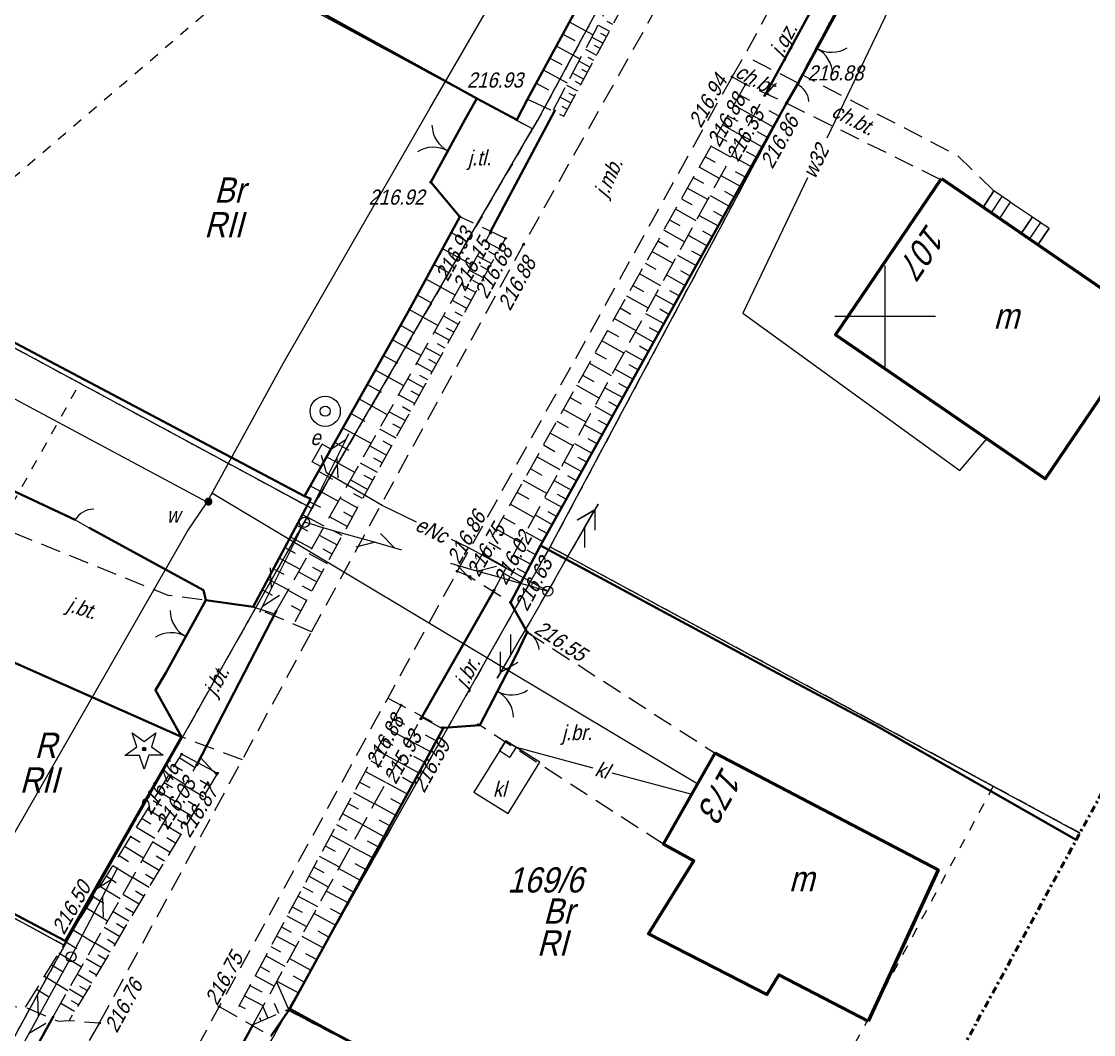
# Model space of a CAD drawing. Extents: x 7449598 to 7450455, y 5563374 to 5564952.
# Drawn here: x 7449707.2 to 7449760.3, y 5563614.4 to 5563664.6 of the extents above; entities that cross this region are included whole.
import ezdxf
from ezdxf.enums import TextEntityAlignment as Align

# ---------------------------------------------------------------- set-up
doc = ezdxf.new("R2010")
doc.units = 0
doc.header["$MEASUREMENT"] = 0
for name, pattern in [('218-500', [1, 0.5, -0.5]), ('420-500', [1.5, 1, -0.5]), ('823-500', [1.75, 1.25, -0.5]), ('DGN Style 4', [0.686427, 0.343214, -0.171607, 0, -0.171607])]:
    doc.linetypes.add(name, pattern=pattern)
for name, color, linetype, lineweight in [('52', 252, 'Continuous', 0), ('EDZPD_219', 7, 'Continuous', 0), ('GULTPR', 36, 'Continuous', 13), ('GUPWZA', 7, 'Continuous', 0), ('SDRPK_420', 7, 'Continuous', 0), ('SDRPK_432', 7, 'Continuous', 0), ('SDRPT_414', 7, 'Continuous', 0), ('SDRPT_450', 7, 'Continuous', 0), ('SZOPO_902', 7, 'Continuous', 0), ('SZOPO_905', 7, 'Continuous', 0), ('UKKPO_582', 7, 'Continuous', 0), ('UWWPO_581', 7, 'Continuous', 0), ('Warstwa 1', 7, 'Continuous', 0), ('Warstwa 24', 7, 'Continuous', 0), ('Warstwa 26', 7, 'Continuous', 0), ('Warstwa 28', 7, 'Continuous', 0), ('Warstwa 29', 7, 'Continuous', 0), ('Warstwa 3', 7, 'Continuous', 0), ('Warstwa 4', 7, 'Continuous', 0), ('Warstwa 60', 7, 'Continuous', 0), ('Warstwa 8', 7, 'Continuous', 0), ('WUKPS_403', 7, 'Continuous', 0), ('WUKPS_820', 7, 'Continuous', 0), ('WUKPS_823', 7, 'Continuous', 0), ('WUKPS_824', 7, 'Continuous', 0)]:
    doc.layers.add(name, color=color, linetype=linetype, lineweight=lineweight)
doc.styles.add('Style-WORKING_1250 I 0.26180', font='WORKING_1250.shx', dxfattribs={"oblique": 14.999978})

# ---------------------------------------------------------------- blocks, each defined once
blk = doc.blocks.new('PT01')
at = {"layer": 'Warstwa 1', "color": 30, "linetype": 'Continuous', "lineweight": 13}
for p, q in [((0.65, 0), (0, 0)), ((0.65, 0), (1.65, 0)), ((1.65, 0), (2.65, 0)), ((2.65, 0), (3.65, 0)), ((3.65, 0), (2.783, -0.5)), ((3.65, 0), (4.65, 0)), ((4.65, 0), (3.784, 0.5)), ((4.65, 0), (5, 0))]:
    blk.add_line(p, q, dxfattribs=at)
blk = doc.blocks.new('PT01_1')
at = {"layer": 'Warstwa 1', "color": 30, "linetype": 'Continuous', "lineweight": 13}
for p, q in [((0.65, 0), (0, 0)), ((0.65, 0), (1.65, 0)), ((1.65, 0), (2.65, 0)), ((2.65, 0), (3.65, 0)), ((3.65, 0), (2.783, -0.5)), ((3.65, 0), (4.65, 0)), ((4.65, 0), (3.784, 0.5)), ((4.65, 0), (5, 0))]:
    blk.add_line(p, q, dxfattribs=at)
blk = doc.blocks.new('SM04')
at = {"layer": 'Warstwa 1', "color": 7, "linetype": 'Continuous', "lineweight": 13}
blk.add_circle((0, 0), 0.25, dxfattribs=at)
blk = doc.blocks.new('US13')
at = {"layer": 'Warstwa 1', "color": 7, "linetype": 'Continuous', "lineweight": 13}
for radius in [0.75, 0.25]:
    blk.add_circle((0, 0), radius, dxfattribs=at)
blk = doc.blocks.new('US17_2')
at = {"layer": 'Warstwa 1', "color": 7, "linetype": 'Continuous', "lineweight": 13}
for p, q in [((-0.5, -0.25), (-0.5, 0.25)), ((-0.5, 0.25), (0.5, 0.25)), ((0.5, -0.25), (0.5, 0.25)), ((-0.5, -0.25), (0.5, -0.25))]:
    blk.add_line(p, q, dxfattribs=at)
blk = doc.blocks.new('PT01_2')
at = {"layer": 'Warstwa 1', "color": 30, "linetype": 'Continuous', "lineweight": 13}
for p, q in [((4.65, 0), (3.784, 0.5)), ((4.65, 0), (5, 0)), ((0.651, 0), (0, 0)), ((0.651, 0), (1.65, 0)), ((1.65, 0), (2.65, 0)), ((2.65, 0), (3.65, 0)), ((3.65, 0), (2.784, -0.5)), ((3.65, 0), (4.65, 0))]:
    blk.add_line(p, q, dxfattribs=at)
blk = doc.blocks.new('PT01_3')
at = {"layer": 'Warstwa 1', "color": 30, "linetype": 'Continuous', "lineweight": 13}
for p, q in [((0.651, 0), (0, 0)), ((4.65, 0), (3.784, 0.5)), ((4.65, 0), (5, 0)), ((0.651, 0), (1.65, 0)), ((1.65, 0), (2.65, 0)), ((2.65, 0), (3.65, 0)), ((3.65, 0), (2.784, -0.5)), ((3.65, 0), (4.65, 0))]:
    blk.add_line(p, q, dxfattribs=at)
blk = doc.blocks.new('PE04')
at = {"layer": 'Warstwa 1', "color": 1, "linetype": 'Continuous', "lineweight": 13}
for p, q in [((0.65, -0.001), (0, 0)), ((0.65, -0.001), (1.65, 0)), ((1.65, 0), (2.65, 0)), ((2.65, 0), (3.65, 0)), ((3.65, 0), (4.65, 0)), ((4.65, 0), (3.784, 0.5)), ((4.65, 0), (3.785, -0.5)), ((4.65, 0), (5, 0))]:
    blk.add_line(p, q, dxfattribs=at)
blk = doc.blocks.new('PE04_1')
at = {"layer": 'Warstwa 1', "color": 1, "linetype": 'Continuous', "lineweight": 13}
for p, q in [((0.65, -0.001), (0, 0)), ((0.65, -0.001), (1.65, 0)), ((1.65, 0), (2.65, 0)), ((2.65, 0), (3.65, 0)), ((3.65, 0), (4.65, 0)), ((4.65, 0), (3.784, 0.5)), ((4.65, 0), (3.785, -0.5)), ((4.65, 0), (5, 0))]:
    blk.add_line(p, q, dxfattribs=at)
blk = doc.blocks.new('PT01_4')
at = {"layer": 'Warstwa 1', "color": 30, "linetype": 'Continuous', "lineweight": 13}
for p, q in [((0.651, 0), (0, 0)), ((1.65, 0), (2.65, 0)), ((2.65, 0), (3.65, 0)), ((3.65, 0), (2.784, -0.5)), ((3.65, 0), (4.65, 0)), ((4.65, 0), (3.784, 0.5)), ((4.65, 0), (5, 0)), ((0.651, 0), (1.65, 0))]:
    blk.add_line(p, q, dxfattribs=at)
blk = doc.blocks.new('PT01_5')
at = {"layer": 'Warstwa 1', "color": 30, "linetype": 'Continuous', "lineweight": 13}
for p, q in [((0.651, 0), (0, 0)), ((1.65, 0), (2.65, 0)), ((2.65, 0), (3.65, 0)), ((3.65, 0), (2.784, -0.5)), ((3.65, 0), (4.65, 0)), ((4.65, 0), (3.784, 0.5)), ((4.65, 0), (5, 0)), ((0.651, 0), (1.65, 0))]:
    blk.add_line(p, q, dxfattribs=at)
blk = doc.blocks.new('905P')
at = {"layer": 'SZOPO_905', "color": 7, "linetype": 'Continuous', "lineweight": 13}
blk.add_arc((1.05, 0), 1.05, 120, 180, dxfattribs=at)
blk = doc.blocks.new('905_1')
at = {"layer": 'SZOPO_905', "color": 7, "linetype": 'Continuous', "lineweight": 13}
for centre, start, end in [((-1.5, 0), 0, 60), ((1.5, 0), 120, 180)]:
    blk.add_arc(centre, 1.5, start, end, dxfattribs=at)
blk = doc.blocks.new('DIG')
at = {"layer": '52', "linetype": 'Continuous', "lineweight": -2}
blk.add_hatch(color=0, dxfattribs=at).paths.add_polyline_path([(-8.96254, -0.01675, 1), (9.03746, -0.01675, 1)])
at = {"layer": '52', "color": 0, "linetype": 'Continuous', "lineweight": -2}
for p, q in [((-58.76254, 80.88325), (0.03746, 38.18325)), ((-36.36254, 11.78325), (-58.76254, 80.88325)), ((0.03746, 38.18325), (58.83746, 80.88325)), ((58.83746, 80.88325), (36.33746, 11.78325)), ((-95.06254, -30.91675), (-36.36254, 11.78325)), ((36.33746, 11.78325), (95.13746, -30.91675)), ((-22.46254, -30.91675), (-95.06254, -30.91675)), ((0.03746, -100.01675), (-22.46254, -30.91675)), ((22.53746, -30.91675), (0.03746, -100.01675)), ((95.13746, -30.91675), (22.53746, -30.91675))]:
    blk.add_line(p, q, dxfattribs=at)
blk.add_circle((0.03746, -0.01675), 9, dxfattribs=at)
blk = doc.blocks.new('KOLO')
blk.add_hatch(color=0).paths.add_polyline_path([(0, -5), (-1.2941, -4.82963), (-2.5, -4.33013), (-3.53553, -3.53553), (-4.33013, -2.5), (-4.82963, -1.2941), (-5, 0), (-4.82963, 1.2941), (-4.33013, 2.5), (-3.53553, 3.53553), (-2.5, 4.33013), (-1.2941, 4.82963), (0, 5), (1.2941, 4.82963), (2.5, 4.33013), (3.53553, 3.53553), (4.33013, 2.5), (4.82963, 1.2941), (5, 0), (4.82963, -1.2941), (4.33013, -2.5), (3.53553, -3.53553), (2.5, -4.33013), (1.2941, -4.82963)], flags=16)
blk = doc.blocks.new('SUPT01_2')
at = {"color": 0, "flags": 128}
for points in [[(0, 0), (-100, 0)], [(-69.82163, -10), (-87.14214, 0)], [(-67.14214, 0), (-49.82163, 10)]]:
    blk.add_lwpolyline(points, dxfattribs=at)
blk = doc.blocks.new('510_29_2')
at = {"layer": 'Warstwa 29', "color": 0, "linetype": 'Continuous', "lineweight": 13}
blk.add_circle((-0.04215, -0.04435), 24.99998, dxfattribs=at)
blk = doc.blocks.new('140_1')
at = {"layer": 'WUKPS_403', "linetype": 'Continuous', "lineweight": 13}
h = blk.add_hatch(color=256, dxfattribs=at)
edge = h.paths.add_edge_path()
edge.add_arc((0, 0), 0.045, 0, 360)
at = {"layer": 'WUKPS_403', "color": 7, "linetype": 'Continuous', "lineweight": 13}
blk.add_circle((0, 0), 0.045, dxfattribs=at)

msp = doc.modelspace()

# ---------------------------------------------------------------- linework, layer by layer
at = {"layer": 'EDZPD_219', "color": 96, "linetype": 'Continuous', "lineweight": 13}
for p, q in [((7449733.38, 5563638.55), (7449759.46, 5563687.49)), ((7449732.9, 5563659.97), (7449745.99, 5563684.19)), ((7449732.51, 5563659.29), (7449700.3, 5563676.691)), ((7449732.9, 5563659.97), (7449732.51, 5563659.29)), ((7449721.56, 5563640.45), (7449732.51, 5563659.29)), ((7449721.56, 5563640.45), (7449689.8, 5563657.609)), ((7449721.56, 5563640.45), (7449709.29, 5563618.78)), ((7449720.38, 5563615.57), (7449733.38, 5563638.55)), ((7449733.38, 5563638.55), (7449759.657, 5563624.356)), ((7449680.94, 5563634.17), (7449709.29, 5563618.78)), ((7449697.23, 5563596.8), (7449709.29, 5563618.78)), ((7449714.18, 5563604.46), (7449720.38, 5563615.57)), ((7449747.237, 5563601.587), (7449720.38, 5563615.57))]:
    msp.add_line(p, q, dxfattribs=at)
at = {"layer": 'SDRPK_420', "color": 7, "linetype": '420-500', "lineweight": 13}
for p, q in [((7449745.68, 5563661.56), (7449743.02, 5563662.92)), ((7449721.54, 5563634.34), (7449718.65, 5563635.57)), ((7449732.24, 5563634.32), (7449741.56, 5563628.32)), ((7449739, 5563623.8), (7449729.77, 5563629.77)), ((7449718.11, 5563627.99), (7449715.09, 5563629.12)), ((7449716.96, 5563615.74), (7449719.52, 5563614.28))]:
    msp.add_line(p, q, dxfattribs=at)
at = {"layer": 'SDRPK_420', "color": 7, "linetype": '420-500', "lineweight": 13, "flags": 128}
for points in [[(7449721.54, 5563634.34), (7449732.06, 5563653.55), (7449741.71, 5563670.72), (7449743.64, 5563674.69), (7449745.92, 5563678.59), (7449752.99, 5563691.63)], [(7449742.4, 5563661.87), (7449743.02, 5563662.92), (7449744.82, 5563666.24), (7449757.1, 5563689.02)], [(7449742.4, 5563661.87), (7449728.77, 5563637.34), (7449725.32, 5563631.05), (7449716.96, 5563615.74), (7449713.31, 5563609.01), (7449708.77, 5563600.82), (7449705.31, 5563594.52), (7449693.56, 5563572.89), (7449692, 5563570.03), (7449685.93, 5563558.94)], [(7449742.4, 5563661.87), (7449743.07, 5563661.51), (7449745.1, 5563660.57)], [(7449755.393, 5563656.21), (7449753.59, 5563657.962), (7449745.878, 5563661.964)], [(7449745.097, 5563660.571), (7449752.759, 5563656.773)], [(7449694.23, 5563644.36), (7449709.23, 5563638.25), (7449714.42, 5563636.16), (7449716.29, 5563635.91)], [(7449728.77, 5563637.34), (7449729.39, 5563637.08), (7449731.41, 5563635.8)], [(7449711.02, 5563614.93), (7449718.11, 5563627.99), (7449721.54, 5563634.34)], [(7449725.32, 5563631.05), (7449725.98, 5563630.7), (7449728.08, 5563629.58)], [(7449704.43, 5563615.86), (7449707.35, 5563615.71), (7449708.97, 5563615.02), (7449709.52, 5563615.06), (7449711.02, 5563614.93)], [(7449711.02, 5563614.93), (7449706.22, 5563606.71), (7449691.16, 5563578.85)]]:
    msp.add_lwpolyline(points, dxfattribs=at)
at = {"layer": 'SDRPT_414', "color": 7, "linetype": 'Continuous', "lineweight": 40}
for p, q in [((7449744.02, 5563660.94), (7449746.72, 5563665.9)), ((7449730.39, 5563654.13), (7449733.62, 5563660.23)), ((7449730.6, 5563636.41), (7449726.97, 5563630.02)), ((7449715.85, 5563627.74), (7449719.81, 5563635.4)), ((7449704.65, 5563607.89), (7449708.74, 5563615.27)), ((7449714.88, 5563608), (7449718.64, 5563614.85))]:
    msp.add_line(p, q, dxfattribs=at)
at = {"layer": 'SDRPT_450', "color": 7, "linetype": 'Continuous', "lineweight": 13}
msp.add_line((7449715.1, 5563628.27), (7449716.87, 5563627.32), dxfattribs=at)
at = {"layer": 'SZOPO_902', "color": 7, "linetype": 'Continuous', "lineweight": 40}
for p, q in [((7449747.55, 5563664.99), (7449745.68, 5563661.56)), ((7449729.14, 5563659.74), (7449727.46, 5563656.65)), ((7449728.9, 5563654.93), (7449726.35, 5563650.25)), ((7449714.31, 5563632.31), (7449716.29, 5563635.91)), ((7449732.24, 5563634.32), (7449731.63, 5563633.05)), ((7449731.63, 5563633.05), (7449729.89, 5563629.7)), ((7449709.34, 5563619.02), (7449715.09, 5563629.12)), ((7449719.52, 5563614.28), (7449720.46, 5563615.64))]:
    msp.add_line(p, q, dxfattribs=at)
at = {"layer": 'SZOPO_902', "color": 7, "linetype": 'Continuous', "lineweight": 40, "flags": 128}
for points in [[(7449731.72, 5563659.74), (7449732.26, 5563660.76), (7449738.66, 5563672.56), (7449730.43, 5563676.69)], [(7449745.68, 5563661.56), (7449745.1, 5563660.57), (7449732.9, 5563638.62)], [(7449731.72, 5563659.74), (7449729.74, 5563660.79), (7449729.14, 5563659.74)], [(7449727.46, 5563656.65), (7449728.9, 5563654.93)], [(7449732.9, 5563638.62), (7449731.41, 5563635.8), (7449732.24, 5563634.32)], [(7449709.29, 5563619.02), (7449677.743, 5563635.7)], [(7449729.89, 5563629.7), (7449728.08, 5563629.58), (7449720.46, 5563615.64)], [(7449749.5, 5563629.7), (7449759.469, 5563624.01)], [(7449709.34, 5563619.02), (7449709.29, 5563619.02)], [(7449722.54, 5563614.51), (7449738.568, 5563606.018), (7449747.198, 5563601.516)]]:
    msp.add_lwpolyline(points, dxfattribs=at)
at = {"layer": 'UKKPO_582', "color": 36, "linetype": 'Continuous', "lineweight": 13, "flags": 128}
for points in [[(7449729.59, 5563626.388), (7449731.289, 5563625.331), (7449732.874, 5563627.878), (7449731.176, 5563628.935)], [(7449731.368, 5563628.109), (7449730.859, 5563628.426), (7449731.176, 5563628.935), (7449731.685, 5563628.618)]]:
    msp.add_lwpolyline(points, close=True, dxfattribs=at)
for points in [[(7449731.685, 5563628.618), (7449735.503, 5563627.596)], [(7449736.443, 5563627.344), (7449740.406, 5563626.283)]]:
    msp.add_lwpolyline(points, dxfattribs=at)
at = {"layer": 'UWWPO_581', "color": 5, "linetype": 'Continuous', "lineweight": 13, "flags": 128}
for points in [[(7449778.476, 5563722.329), (7449760.178, 5563688.574), (7449757.677, 5563681.135), (7449751.206, 5563667.384), (7449747.099, 5563658.833)], [(7449720.149, 5563647.684), (7449727.402, 5563660.305), (7449730.65, 5563665.914), (7449737.057, 5563676.952), (7449727.071, 5563682.32)], [(7449746.153, 5563656.863), (7449742.931, 5563650.151), (7449753.699, 5563642.343), (7449755.035, 5563643.91)], [(7449698.044, 5563607.802), (7449702.081, 5563615.537), (7449705.915, 5563622.82), (7449715.39, 5563639.332), (7449716.371, 5563640.762), (7449697.367, 5563650.946)], [(7449716.371, 5563640.762), (7449720.149, 5563647.684)], [(7449716.621, 5563641.221), (7449737.338, 5563628.807), (7449740.698, 5563626.798)]]:
    msp.add_lwpolyline(points, dxfattribs=at)
at = {"layer": 'Warstwa 1', "color": 7, "linetype": 'Continuous', "lineweight": 13}
for p, q in [((7449745.61, 5563661.51), (7449745.05, 5563660.48)), ((7449709.82, 5563639.9), (7449710.51, 5563639.5)), ((7449721.19, 5563639.77), (7449721.16, 5563639.71)), ((7449733.26, 5563636.36), (7449733.37, 5563636.55)), ((7449733.26, 5563636.36), (7449733.19, 5563636.24)), ((7449714.31, 5563632.31), (7449716.29, 5563635.91))]:
    msp.add_line(p, q, dxfattribs=at)
at = {"layer": 'Warstwa 1', "color": 7, "linetype": 'Continuous', "lineweight": 40}
for p, q in [((7449709.82, 5563639.9), (7449695.36, 5563646.66)), ((7449715.09, 5563629.12), (7449706.26, 5563633.04)), ((7449720.46, 5563615.64), (7449722.54, 5563614.51))]:
    msp.add_line(p, q, dxfattribs=at)
at = {"layer": 'Warstwa 1', "color": 7, "linetype": 'Continuous', "lineweight": 40, "flags": 128}
for points in [[(7449729.74, 5563660.79), (7449708.33, 5563672.66), (7449700.413, 5563676.896)], [(7449726.35, 5563650.25), (7449721.19, 5563641.06), (7449702.38, 5563651.02), (7449702.32, 5563650.82), (7449697.91, 5563652.27)], [(7449721.19, 5563641.06), (7449721.5, 5563640.94), (7449718.65, 5563635.57), (7449716.29, 5563635.91), (7449716.18, 5563636.41), (7449710.51, 5563639.5)], [(7449749.5, 5563629.7), (7449744.41, 5563632.42), (7449732.9, 5563638.62)], [(7449714.31, 5563632.31), (7449713.8, 5563631.45), (7449715.09, 5563629.12)]]:
    msp.add_lwpolyline(points, dxfattribs=at)
at = {"layer": 'Warstwa 1', "color": 1, "linetype": 'Continuous', "lineweight": 13, "flags": 128}
for points in [[(7449726.753, 5563639.77), (7449725.04, 5563640.61), (7449722.28, 5563642.22), (7449722.04, 5563643.09)], [(7449733.26, 5563636.36), (7449729.34, 5563638.5), (7449728.487, 5563638.919)]]:
    msp.add_lwpolyline(points, dxfattribs=at)
at = {"layer": 'Warstwa 29', "color": 96, "linetype": '218-500', "lineweight": 13}
for p, q in [((7449753.3, 5563675.93), (7449733.38, 5563638.55)), ((7449733.38, 5563638.55), (7449753.3, 5563675.93)), ((7449732.9, 5563659.97), (7449739.59, 5563672.34)), ((7449739.59, 5563672.34), (7449732.9, 5563659.97)), ((7449718.47, 5563666.88), (7449700.72, 5563651.71)), ((7449732.51, 5563659.29), (7449718.47, 5563666.88)), ((7449718.47, 5563666.88), (7449732.51, 5563659.29)), ((7449732.51, 5563659.29), (7449732.9, 5563659.97)), ((7449732.9, 5563659.97), (7449732.51, 5563659.29)), ((7449724.66, 5563645.78), (7449732.51, 5563659.29)), ((7449732.51, 5563659.29), (7449724.66, 5563645.78)), ((7449710.05, 5563646.67), (7449700.72, 5563651.71)), ((7449700.72, 5563651.71), (7449710.05, 5563646.67)), ((7449697.91, 5563624.96), (7449710.05, 5563646.67)), ((7449721.56, 5563640.45), (7449710.05, 5563646.67)), ((7449710.05, 5563646.67), (7449721.56, 5563640.45)), ((7449721.56, 5563640.45), (7449724.66, 5563645.78)), ((7449724.66, 5563645.78), (7449721.56, 5563640.45)), ((7449709.29, 5563618.78), (7449721.56, 5563640.45)), ((7449721.56, 5563640.45), (7449709.29, 5563618.78)), ((7449733.38, 5563638.55), (7449720.38, 5563615.57)), ((7449720.38, 5563615.57), (7449733.38, 5563638.55)), ((7449733.38, 5563638.55), (7449755.36, 5563626.68)), ((7449755.36, 5563626.68), (7449733.38, 5563638.55)), ((7449755.36, 5563626.68), (7449743.04, 5563603.77)), ((7449755.36, 5563626.68), (7449759.658, 5563624.357)), ((7449759.658, 5563624.357), (7449755.36, 5563626.68)), ((7449709.29, 5563618.78), (7449697.909, 5563624.958)), ((7449697.909, 5563624.958), (7449709.29, 5563618.78)), ((7449697.23, 5563596.8), (7449709.29, 5563618.78)), ((7449709.29, 5563618.78), (7449697.23, 5563596.8)), ((7449720.38, 5563615.57), (7449715.48, 5563606.79)), ((7449715.48, 5563606.79), (7449720.38, 5563615.57)), ((7449720.38, 5563615.57), (7449743.04, 5563603.77)), ((7449743.04, 5563603.77), (7449720.38, 5563615.57))]:
    msp.add_line(p, q, dxfattribs=at)
at = {"layer": 'Warstwa 3', "color": 7, "linetype": 'Continuous', "lineweight": 53, "flags": 128}
for points in [[(7449752.8, 5563656.83), (7449763.2, 5563649.69), (7449757.93, 5563641.92), (7449747.53, 5563649.07)], [(7449749.16, 5563615.02), (7449744.73, 5563617.32), (7449744.13, 5563616.34), (7449738.26, 5563619.35), (7449740.51, 5563622.97), (7449739, 5563623.8), (7449741.56, 5563628.32), (7449752.63, 5563622.53)]]:
    msp.add_lwpolyline(points, close=True, dxfattribs=at)
at = {"layer": 'Warstwa 60', "color": 7, "linetype": 'Continuous', "lineweight": 0, "ltscale": 0.1}
for p, q in [((7449754.836, 5563655.38), (7449755.393, 5563656.21)), ((7449755.251, 5563655.101), (7449755.808, 5563655.932)), ((7449755.666, 5563654.823), (7449756.223, 5563655.653)), ((7449756.746, 5563654.098), (7449757.303, 5563654.929)), ((7449757.161, 5563653.82), (7449757.718, 5563654.651)), ((7449757.576, 5563653.541), (7449758.134, 5563654.372))]:
    msp.add_line(p, q, dxfattribs=at)
at = {"layer": 'Warstwa 60', "color": 7, "linetype": 'Continuous', "lineweight": 13}
for p, q in [((7449750, 5563647.5), (7449750, 5563652.5)), ((7449747.5, 5563650), (7449752.5, 5563650))]:
    msp.add_line(p, q, dxfattribs=at)
at = {"layer": 'Warstwa 60', "color": 7, "linetype": 'Continuous', "lineweight": 0, "ltscale": 0.1, "flags": 128}
for points in [[(7449755.666, 5563654.823), (7449756.223, 5563655.653), (7449755.393, 5563656.21), (7449754.836, 5563655.38)], [(7449756.746, 5563654.098), (7449755.666, 5563654.823), (7449756.223, 5563655.653), (7449757.303, 5563654.929)], [(7449756.746, 5563654.098), (7449757.303, 5563654.929), (7449758.134, 5563654.372), (7449757.576, 5563653.541)]]:
    msp.add_lwpolyline(points, close=True, dxfattribs=at)
at = {"layer": 'Warstwa 8', "color": 7, "linetype": 'DGN Style 4', "lineweight": 53, "flags": 128}
msp.add_lwpolyline([(7450242.249, 5564757.195), (7450281.761, 5564736.224), (7450381.947, 5564923.763), (7450454.953, 5564884.917), (7450405.405, 5564791.854), (7450392.833, 5564798.548), (7450342.944, 5564703.75), (7450227.046, 5564484.373), (7450154.831, 5564348.788), (7449690.291, 5563497.193), (7449618.905, 5563522.751), (7449629.01, 5563547.14), (7449943.259, 5564118.2), (7449916.282, 5564132.943), (7449953.147, 5564197.693), (7449979.298, 5564183.674), (7450084.831, 5564375.475), (7450052.492, 5564392.854)], close=True, dxfattribs=at)
at = {"layer": 'WUKPS_820', "color": 7, "linetype": 'Continuous', "lineweight": 13}
for p, q in [((7449735.501, 5563663.951), (7449734.334, 5563664.583)), ((7449735.757, 5563664.436), (7449736.319, 5563664.134)), ((7449736.496, 5563664.463), (7449736.214, 5563664.615)), ((7449734.012, 5563663.99), (7449734.599, 5563663.672)), ((7449735.443, 5563663.841), (7449736.002, 5563663.542)), ((7449736.178, 5563663.871), (7449735.898, 5563664.021)), ((7449734.87, 5563662.757), (7449733.69, 5563663.397)), ((7449735.129, 5563663.247), (7449735.684, 5563662.949)), ((7449735.86, 5563663.278), (7449735.582, 5563663.428)), ((7449733.368, 5563662.804), (7449733.962, 5563662.482)), ((7449734.815, 5563662.652), (7449735.366, 5563662.356)), ((7449735.543, 5563662.686), (7449735.266, 5563662.834)), ((7449734.239, 5563661.563), (7449733.047, 5563662.21)), ((7449734.5, 5563662.057), (7449735.048, 5563661.764)), ((7449735.225, 5563662.093), (7449734.95, 5563662.24)), ((7449732.689, 5563661.551), (7449733.289, 5563661.226)), ((7449734.907, 5563661.5), (7449734.634, 5563661.647)), ((7449734.186, 5563661.463), (7449734.731, 5563661.171)), ((7449734.59, 5563660.908), (7449734.318, 5563661.053)), ((7449742.777, 5563660.987), (7449743.263, 5563660.716)), ((7449733.872, 5563660.868), (7449734.413, 5563660.578)), ((7449743.461, 5563659.918), (7449742.485, 5563660.465)), ((7449734.237, 5563660.249), (7449733.967, 5563660.394)), ((7449742.192, 5563659.942), (7449742.683, 5563659.668)), ((7449743.469, 5563659.933), (7449744.444, 5563659.391)), ((7449744.736, 5563659.915), (7449744.246, 5563660.187)), ((7449742.922, 5563658.933), (7449741.936, 5563659.485)), ((7449741.643, 5563658.962), (7449742.139, 5563658.685)), ((7449742.929, 5563658.946), (7449743.898, 5563658.408)), ((7449744.153, 5563658.866), (7449743.667, 5563659.137)), ((7449742.347, 5563657.882), (7449741.351, 5563658.44)), ((7449741.058, 5563657.917), (7449741.559, 5563657.637)), ((7449742.389, 5563657.96), (7449743.352, 5563657.425)), ((7449743.607, 5563657.884), (7449743.124, 5563658.152)), ((7449741.772, 5563656.831), (7449740.766, 5563657.395)), ((7449740.473, 5563656.872), (7449740.979, 5563656.589)), ((7449741.85, 5563656.973), (7449742.806, 5563656.442)), ((7449743.061, 5563656.901), (7449742.581, 5563657.167)), ((7449741.197, 5563655.78), (7449740.18, 5563656.35)), ((7449742.514, 5563655.918), (7449742.038, 5563656.183)), ((7449739.888, 5563655.827), (7449740.399, 5563655.541)), ((7449741.31, 5563655.987), (7449742.259, 5563655.459)), ((7449740.622, 5563654.73), (7449739.595, 5563655.305)), ((7449741.968, 5563654.935), (7449741.495, 5563655.198)), ((7449739.303, 5563654.782), (7449739.818, 5563654.493)), ((7449740.77, 5563655.001), (7449741.713, 5563654.476)), ((7449728.464, 5563654.145), (7449729.209, 5563653.73)), ((7449740.047, 5563653.679), (7449739.01, 5563654.259)), ((7449741.422, 5563653.952), (7449740.952, 5563654.213)), ((7449730.179, 5563653.716), (7449730.872, 5563653.336)), ((7449738.717, 5563653.737), (7449739.238, 5563653.445)), ((7449740.23, 5563654.014), (7449741.167, 5563653.494)), ((7449729.512, 5563652.534), (7449728.027, 5563653.36)), ((7449729.774, 5563653), (7449730.477, 5563652.615)), ((7449730.692, 5563653.008), (7449730.344, 5563653.199)), ((7449739.472, 5563652.628), (7449738.425, 5563653.214)), ((7449739.691, 5563653.028), (7449740.621, 5563652.511)), ((7449740.876, 5563652.969), (7449740.409, 5563653.229)), ((7449727.591, 5563652.575), (7449728.33, 5563652.164)), ((7449730.297, 5563652.287), (7449729.943, 5563652.481)), ((7449738.095, 5563652.626), (7449738.622, 5563652.331)), ((7449729.369, 5563652.284), (7449730.081, 5563651.893)), ((7449738.861, 5563651.511), (7449737.803, 5563652.104)), ((7449739.151, 5563652.041), (7449740.074, 5563651.528)), ((7449740.329, 5563651.987), (7449739.866, 5563652.244)), ((7449728.664, 5563651.036), (7449727.191, 5563651.855)), ((7449728.964, 5563651.568), (7449729.685, 5563651.172)), ((7449729.901, 5563651.566), (7449729.543, 5563651.762)), ((7449737.474, 5563651.516), (7449738.006, 5563651.218)), ((7449726.754, 5563651.07), (7449727.488, 5563650.662)), ((7449729.47, 5563650.779), (7449729.106, 5563650.979)), ((7449738.25, 5563650.394), (7449737.181, 5563650.993)), ((7449738.612, 5563651.054), (7449739.528, 5563650.545)), ((7449739.783, 5563651.004), (7449739.323, 5563651.259)), ((7449727.815, 5563649.538), (7449726.354, 5563650.35)), ((7449728.522, 5563650.787), (7449729.254, 5563650.386)), ((7449736.852, 5563650.405), (7449737.389, 5563650.104)), ((7449739.273, 5563650.086), (7449738.816, 5563650.34)), ((7449728.08, 5563650.007), (7449728.822, 5563649.599)), ((7449729.038, 5563649.992), (7449728.669, 5563650.195)), ((7449737.64, 5563649.278), (7449736.559, 5563649.883)), ((7449738.108, 5563650.134), (7449739.018, 5563649.628)), ((7449725.918, 5563649.565), (7449726.645, 5563649.161)), ((7449728.606, 5563649.206), (7449728.233, 5563649.411)), ((7449736.23, 5563649.295), (7449736.773, 5563648.991)), ((7449738.763, 5563649.169), (7449738.31, 5563649.421)), ((7449726.967, 5563648.04), (7449725.518, 5563648.846)), ((7449727.638, 5563649.226), (7449728.391, 5563648.813)), ((7449737.029, 5563648.161), (7449735.937, 5563648.772)), ((7449737.604, 5563649.213), (7449738.508, 5563648.71)), ((7449727.196, 5563648.445), (7449727.959, 5563648.026)), ((7449728.175, 5563648.419), (7449727.796, 5563648.627)), ((7449737.101, 5563648.292), (7449737.999, 5563647.793)), ((7449738.253, 5563648.252), (7449737.803, 5563648.502)), ((7449725.081, 5563648.06), (7449725.803, 5563647.659)), ((7449726.754, 5563647.664), (7449727.527, 5563647.239)), ((7449727.743, 5563647.633), (7449727.359, 5563647.843)), ((7449736.418, 5563647.045), (7449735.316, 5563647.662)), ((7449735.608, 5563648.185), (7449736.157, 5563647.877)), ((7449726.119, 5563646.542), (7449724.681, 5563647.341)), ((7449736.597, 5563647.371), (7449737.489, 5563646.876)), ((7449737.744, 5563647.334), (7449737.296, 5563647.583)), ((7449724.281, 5563646.621), (7449724.997, 5563646.223)), ((7449726.312, 5563646.883), (7449727.096, 5563646.453)), ((7449727.312, 5563646.846), (7449726.922, 5563647.06)), ((7449734.986, 5563647.074), (7449735.541, 5563646.764)), ((7449737.234, 5563646.417), (7449736.789, 5563646.664)), ((7449725.87, 5563646.102), (7449726.664, 5563645.666)), ((7449726.88, 5563646.059), (7449726.485, 5563646.276)), ((7449735.808, 5563645.928), (7449734.694, 5563646.552)), ((7449736.093, 5563646.451), (7449736.979, 5563645.959)), ((7449725.307, 5563645.109), (7449723.881, 5563645.901)), ((7449734.365, 5563645.964), (7449734.924, 5563645.65)), ((7449736.724, 5563645.5), (7449736.283, 5563645.745)), ((7449723.481, 5563645.182), (7449724.191, 5563644.787)), ((7449725.391, 5563645.256), (7449726.197, 5563644.814)), ((7449726.449, 5563645.273), (7449726.049, 5563645.492)), ((7449735.161, 5563644.745), (7449734.035, 5563645.376)), ((7449735.59, 5563645.53), (7449736.469, 5563645.041)), ((7449725.981, 5563644.421), (7449725.575, 5563644.643)), ((7449733.706, 5563644.788), (7449734.272, 5563644.471)), ((7449735.086, 5563644.609), (7449735.959, 5563644.124)), ((7449736.214, 5563644.583), (7449735.776, 5563644.826)), ((7449724.496, 5563643.676), (7449723.081, 5563644.462)), ((7449724.912, 5563644.41), (7449725.729, 5563643.962)), ((7449734.514, 5563643.563), (7449733.377, 5563644.2)), ((7449722.681, 5563643.742), (7449723.386, 5563643.351)), ((7449724.433, 5563643.564), (7449725.262, 5563643.11)), ((7449725.513, 5563643.568), (7449725.102, 5563643.794)), ((7449733.048, 5563643.612), (7449733.619, 5563643.292)), ((7449734.583, 5563643.688), (7449735.449, 5563643.207)), ((7449735.704, 5563643.665), (7449735.269, 5563643.907)), ((7449723.685, 5563642.242), (7449722.281, 5563643.023)), ((7449725.046, 5563642.716), (7449724.629, 5563642.945)), ((7449733.868, 5563642.381), (7449732.719, 5563643.024)), ((7449735.194, 5563642.748), (7449734.763, 5563642.988)), ((7449723.954, 5563642.718), (7449724.794, 5563642.257)), ((7449732.389, 5563642.436), (7449732.967, 5563642.113)), ((7449734.079, 5563642.767), (7449734.939, 5563642.289)), ((7449721.881, 5563642.303), (7449722.58, 5563641.914)), ((7449723.475, 5563641.872), (7449724.327, 5563641.405)), ((7449724.578, 5563641.864), (7449724.156, 5563642.096)), ((7449733.221, 5563641.198), (7449732.06, 5563641.848)), ((7449733.576, 5563641.846), (7449734.43, 5563641.372)), ((7449734.684, 5563641.831), (7449734.256, 5563642.069)), ((7449722.874, 5563640.809), (7449721.481, 5563641.583)), ((7449721.431, 5563640.809), (7449721.979, 5563640.518)), ((7449722.959, 5563640.961), (7449723.823, 5563640.487)), ((7449724.075, 5563640.946), (7449723.646, 5563641.182)), ((7449731.731, 5563641.261), (7449732.314, 5563640.934)), ((7449733.108, 5563640.991), (7449733.956, 5563640.52)), ((7449734.175, 5563640.913), (7449733.749, 5563641.15)), ((7449723.571, 5563640.029), (7449723.136, 5563640.267)), ((7449732.575, 5563640.016), (7449731.402, 5563640.673)), ((7449733.701, 5563640.062), (7449733.279, 5563640.296)), ((7449722.174, 5563639.575), (7449721.083, 5563640.154)), ((7449722.444, 5563640.05), (7449723.32, 5563639.57)), ((7449731.036, 5563640.019), (7449731.626, 5563639.689)), ((7449732.641, 5563640.136), (7449733.483, 5563639.668)), ((7449720.805, 5563639.63), (7449721.343, 5563639.344)), ((7449723.068, 5563639.111), (7449722.627, 5563639.353)), ((7449731.892, 5563638.768), (7449730.707, 5563639.432)), ((7449732.173, 5563639.281), (7449733.009, 5563638.817)), ((7449733.228, 5563639.21), (7449732.808, 5563639.443)), ((7449721.553, 5563638.478), (7449720.492, 5563639.041)), ((7449721.928, 5563639.139), (7449722.816, 5563638.652)), ((7449730.341, 5563638.778), (7449730.937, 5563638.445)), ((7449720.214, 5563638.517), (7449720.737, 5563638.239)), ((7449721.412, 5563638.228), (7449722.312, 5563637.734)), ((7449722.564, 5563638.193), (7449722.117, 5563638.439)), ((7449731.21, 5563637.52), (7449730.012, 5563638.19)), ((7449731.555, 5563638.156), (7449732.415, 5563637.702)), ((7449732.657, 5563638.161), (7449732.231, 5563638.386)), ((7449720.968, 5563637.445), (7449719.936, 5563637.993)), ((7449719.658, 5563637.469), (7449720.167, 5563637.199)), ((7449720.896, 5563637.317), (7449721.809, 5563636.817)), ((7449722.061, 5563637.275), (7449721.607, 5563637.524)), ((7449731.057, 5563637.245), (7449731.93, 5563636.784)), ((7449732.172, 5563637.243), (7449731.739, 5563637.472)), ((7449720.383, 5563636.413), (7449719.38, 5563636.945)), ((7449721.557, 5563636.358), (7449721.098, 5563636.61)), ((7449719.102, 5563636.421), (7449719.596, 5563636.159)), ((7449720.38, 5563636.407), (7449721.305, 5563635.899)), ((7449721.018, 5563635.374), (7449720.551, 5563635.63)), ((7449726.946, 5563630.132), (7449728.014, 5563629.545)), ((7449725.625, 5563630.042), (7449726.148, 5563629.759)), ((7449726.384, 5563628.953), (7449725.341, 5563629.515)), ((7449727.721, 5563628.922), (7449727.2, 5563629.207)), ((7449725.057, 5563628.988), (7449725.576, 5563628.708)), ((7449726.391, 5563628.966), (7449727.433, 5563628.396)), ((7449715.766, 5563627.595), (7449714.982, 5563628.079)), ((7449725.808, 5563627.904), (7449724.773, 5563628.462)), ((7449727.146, 5563627.87), (7449726.624, 5563628.155)), ((7449714.746, 5563627.696), (7449715.145, 5563627.45)), ((7449724.489, 5563627.935), (7449725.005, 5563627.657)), ((7449725.814, 5563627.915), (7449726.858, 5563627.344)), ((7449715.283, 5563626.748), (7449714.471, 5563627.25)), ((7449716.485, 5563626.678), (7449716.023, 5563626.955)), ((7449725.232, 5563626.855), (7449724.205, 5563627.408)), ((7449726.57, 5563626.818), (7449726.048, 5563627.104)), ((7449714.801, 5563625.902), (7449713.959, 5563626.421)), ((7449714.235, 5563626.867), (7449714.648, 5563626.612)), ((7449715.264, 5563626.712), (7449716.177, 5563626.165)), ((7449723.921, 5563626.881), (7449724.433, 5563626.606)), ((7449725.237, 5563626.864), (7449726.283, 5563626.292)), ((7449713.684, 5563625.975), (7449714.112, 5563625.71)), ((7449715.869, 5563625.651), (7449715.418, 5563625.922)), ((7449724.656, 5563625.806), (7449723.637, 5563626.355)), ((7449725.995, 5563625.766), (7449725.472, 5563626.052)), ((7449714.281, 5563624.99), (7449713.408, 5563625.528)), ((7449714.708, 5563625.737), (7449715.6, 5563625.202)), ((7449723.353, 5563625.828), (7449723.861, 5563625.555)), ((7449724.66, 5563625.813), (7449725.708, 5563625.24)), ((7449713.133, 5563625.082), (7449713.577, 5563624.808)), ((7449714.189, 5563624.826), (7449715.061, 5563624.303)), ((7449715.331, 5563624.752), (7449714.889, 5563625.017)), ((7449724.08, 5563624.757), (7449723.07, 5563625.301)), ((7449725.42, 5563624.714), (7449724.896, 5563625.001)), ((7449713.762, 5563624.078), (7449712.858, 5563624.636)), ((7449722.786, 5563624.775), (7449723.289, 5563624.503)), ((7449724.083, 5563624.762), (7449725.133, 5563624.188)), ((7449712.582, 5563624.19), (7449713.042, 5563623.906)), ((7449713.669, 5563623.916), (7449714.523, 5563623.405)), ((7449714.792, 5563623.854), (7449714.36, 5563624.113)), ((7449723.504, 5563623.708), (7449722.502, 5563624.248)), ((7449724.845, 5563623.662), (7449724.32, 5563623.949)), ((7449711.992, 5563623.233), (7449712.469, 5563622.939)), ((7449713.205, 5563623.101), (7449712.268, 5563623.68)), ((7449714.253, 5563622.955), (7449713.832, 5563623.208)), ((7449722.218, 5563623.721), (7449722.717, 5563623.452)), ((7449723.506, 5563623.711), (7449724.558, 5563623.136)), ((7449712.648, 5563622.124), (7449711.677, 5563622.723)), ((7449713.15, 5563623.006), (7449713.984, 5563622.506)), ((7449721.65, 5563622.668), (7449722.145, 5563622.401)), ((7449722.928, 5563622.659), (7449721.934, 5563623.195)), ((7449724.234, 5563622.544), (7449723.708, 5563622.832)), ((7449711.363, 5563622.213), (7449711.857, 5563621.908)), ((7449712.668, 5563622.16), (7449713.484, 5563621.671)), ((7449713.715, 5563622.057), (7449713.303, 5563622.303)), ((7449722.388, 5563621.675), (7449721.401, 5563622.207)), ((7449722.892, 5563622.594), (7449723.947, 5563622.018)), ((7449712.054, 5563621.082), (7449711.048, 5563621.703)), ((7449721.117, 5563621.68), (7449721.609, 5563621.415)), ((7449723.623, 5563621.426), (7449723.095, 5563621.715)), ((7449710.733, 5563621.193), (7449711.245, 5563620.877)), ((7449712.187, 5563621.315), (7449712.983, 5563620.837)), ((7449713.214, 5563621.222), (7449712.812, 5563621.463)), ((7449721.848, 5563620.692), (7449720.869, 5563621.219)), ((7449722.279, 5563621.478), (7449723.336, 5563620.9)), ((7449711.423, 5563619.975), (7449710.379, 5563620.619)), ((7449712.714, 5563620.388), (7449712.32, 5563620.624)), ((7449720.585, 5563620.693), (7449721.073, 5563620.43)), ((7449723.012, 5563620.309), (7449722.483, 5563620.597)), ((7449711.705, 5563620.469), (7449712.483, 5563620.003)), ((7449721.308, 5563619.708), (7449720.337, 5563620.232)), ((7449721.666, 5563620.361), (7449722.724, 5563619.783)), ((7449710.792, 5563618.868), (7449709.71, 5563619.535)), ((7449711.26, 5563619.689), (7449712.021, 5563619.232)), ((7449712.252, 5563619.617), (7449711.867, 5563619.848)), ((7449720.053, 5563619.705), (7449720.536, 5563619.444)), ((7449722.401, 5563619.191), (7449721.871, 5563619.48)), ((7449709.356, 5563618.962), (7449709.907, 5563618.622)), ((7449711.79, 5563618.847), (7449711.414, 5563619.073)), ((7449720.768, 5563618.725), (7449719.804, 5563619.244)), ((7449721.053, 5563619.244), (7449722.113, 5563618.665)), ((7449710.815, 5563618.908), (7449711.56, 5563618.462)), ((7449719.52, 5563618.718), (7449720, 5563618.459)), ((7449710.123, 5563617.696), (7449709.002, 5563618.388)), ((7449710.37, 5563618.128), (7449711.098, 5563617.692)), ((7449711.329, 5563618.077), (7449710.961, 5563618.297)), ((7449720.229, 5563617.741), (7449719.272, 5563618.257)), ((7449720.441, 5563618.127), (7449721.502, 5563617.547)), ((7449721.79, 5563618.073), (7449721.259, 5563618.363)), ((7449708.648, 5563617.814), (7449709.219, 5563617.462)), ((7449709.925, 5563617.347), (7449710.636, 5563616.921)), ((7449710.867, 5563617.307), (7449710.507, 5563617.522)), ((7449718.988, 5563617.73), (7449719.464, 5563617.473)), ((7449709.455, 5563616.524), (7449708.294, 5563617.24)), ((7449719.689, 5563616.757), (7449718.739, 5563617.269)), ((7449719.803, 5563616.968), (7449720.393, 5563615.611)), ((7449719.828, 5563617.01), (7449720.891, 5563616.429)), ((7449721.179, 5563616.955), (7449720.647, 5563617.246)), ((7449707.901, 5563616.603), (7449708.492, 5563616.238)), ((7449709.518, 5563616.632), (7449710.213, 5563616.215)), ((7449710.405, 5563616.536), (7449710.054, 5563616.747)), ((7449719.1, 5563616.463), (7449718.471, 5563616.796)), ((7449709.11, 5563615.917), (7449709.789, 5563615.509)), ((7449709.982, 5563615.83), (7449709.639, 5563616.036)), ((7449717.945, 5563615.801), (7449718.242, 5563615.644)), ((7449719.149, 5563615.774), (7449718.207, 5563616.282)), ((7449719.921, 5563615.406), (7449719.705, 5563615.902)), ((7449719.132, 5563615.746), (7449719.381, 5563615.172)), ((7449719.044, 5563615.026), (7449718.976, 5563615.182))]:
    msp.add_line(p, q, dxfattribs=at)
at = {"layer": 'WUKPS_823', "color": 7, "linetype": '823-500', "lineweight": 13}
for p, q in [((7449734.06, 5563659.92), (7449740.52, 5563671.97)), ((7449743.07, 5563661.51), (7449729.39, 5563637.08)), ((7449732.26, 5563660.76), (7449734.06, 5563659.92)), ((7449731.16, 5563653.86), (7449728.9, 5563654.93)), ((7449720.73, 5563634.85), (7449731.16, 5563653.86)), ((7449725.98, 5563630.7), (7449717.71, 5563615.36)), ((7449716.87, 5563627.32), (7449709.52, 5563615.06)), ((7449718.64, 5563614.85), (7449720.46, 5563615.64))]:
    msp.add_line(p, q, dxfattribs=at)
at = {"layer": 'WUKPS_823', "color": 7, "linetype": '823-500', "lineweight": 13, "flags": 128}
msp.add_lwpolyline([(7449707.35, 5563615.71), (7449715.1, 5563628.27)], dxfattribs=at)
at = {"layer": 'WUKPS_824', "color": 7, "linetype": '823-500', "lineweight": 13}
for p, q in [((7449733.54, 5563660.24), (7449739.88, 5563672.24)), ((7449730.6, 5563636.41), (7449744.02, 5563660.94)), ((7449719.81, 5563635.4), (7449730.41, 5563654.12)), ((7449718.65, 5563635.57), (7449719.7, 5563635.23)), ((7449718.64, 5563614.85), (7449726.97, 5563630.02)), ((7449716.86, 5563627.21), (7449715.85, 5563628.3)), ((7449708.74, 5563615.27), (7449715.85, 5563627.74))]:
    msp.add_line(p, q, dxfattribs=at)

# ---------------------------------------------------------------- block references
at = {"layer": '52', "color": 96, "linetype": 'Continuous', "lineweight": 13, "ltscale": 0.1, "xscale": 0.0100011, "yscale": 0.0100011, "zscale": 0.0100011, "rotation": 0.066338}
msp.add_blockref('DIG', (7449713.238, 5563628.519), dxfattribs=at)
at = {"layer": 'GULTPR', "color": 30, "lineweight": 13, "ltscale": 0.1, "xscale": 0.04999999999999999, "yscale": 0.04999999999999999, "zscale": 0.05}
for rotation in [242.3920849582484, 61.13606901764397]:
    msp.add_blockref('SUPT01_2', (7449709.61, 5563618.21), dxfattribs=dict(at, rotation=rotation))
at = {"layer": 'GUPWZA', "color": 7, "lineweight": 0, "ltscale": 0.1, "xscale": 0.04000000000000001, "yscale": 0.04000000000000001, "zscale": 0.04000000000000001, "rotation": 90}
msp.add_blockref('KOLO', (7449716.427, 5563640.797), dxfattribs=at)
at = {"layer": 'SZOPO_905', "color": 7, "linetype": 'Continuous', "lineweight": 13}
for name, p, rotation in [('905_1', (7449746.615, 5563663.275), 241.4012452805456), ('905P', (7449745.61, 5563661.51), 245.3355235027675), ('905_1', (7449728.3, 5563658.195), 61.46754679300271), ('905P', (7449709.82, 5563639.9), 329.4834166703262), ('905_1', (7449715.3, 5563634.11), 61.1892062803332), ('905P', (7449732.24, 5563634.32), 244.3443292721211), ('905_1', (7449730.76, 5563631.375), 242.5525006995422)]:
    msp.add_blockref(name, p, dxfattribs=dict(at, rotation=rotation))
at = {"layer": 'Warstwa 1', "color": 7, "linetype": 'Continuous', "lineweight": 13}
for name, p in [('US13', (7449722.22, 5563645.28)), ('SM04', (7449721.19, 5563639.77)), ('SM04', (7449733.26, 5563636.36))]:
    msp.add_blockref(name, p, dxfattribs=at)
at = {"layer": 'Warstwa 1', "color": 30, "linetype": 'Continuous', "lineweight": 13}
for name, p, xscale, yscale, zscale, rotation in [('PT01_1', (7449721.16, 5563639.71), 0.9999976550334568, 0.9999976550334568, 0.9999976550334568, 63.43494882292201), ('PT01_2', (7449733.26, 5563636.36), 0.999996474329814, 0.999996474329814, 0.999996474329814, 59.93146578879647), ('PT01_5', (7449721.19, 5563639.77), 0.9999947623612659, 0.9999947623612659, 0.9999947623612659, 344.2242142454845), ('PT01', (7449721.19, 5563639.77), 0.9999976550334568, 0.9999976550334568, 0.9999976550334568, 243.434948822922), ('PT01_4', (7449733.26, 5563636.36), 0.9999947623612659, 0.9999947623612659, 0.9999947623612659, 164.2242142454846), ('PT01_3', (7449733.26, 5563636.36), 0.999996474329814, 0.999996474329814, 0.999996474329814, 239.9314657887965)]:
    msp.add_blockref(name, p, dxfattribs=dict(at, xscale=xscale, yscale=yscale, zscale=zscale, rotation=rotation))
at = {"layer": 'Warstwa 1', "color": 7, "linetype": 'Continuous', "lineweight": 13, "xscale": 0.9999951551168172, "yscale": 0.9999951551168172, "zscale": 0.9999951551168172, "rotation": 60.42194182387313}
msp.add_blockref('US17_2', (7449722.04, 5563643.09), dxfattribs=at)
at = {"layer": 'Warstwa 1', "color": 1, "linetype": 'Continuous', "lineweight": 13, "xscale": 0.9999961245745526, "yscale": 0.9999961245745526, "zscale": 0.9999961245745526}
for name, rotation in [('PE04_1', 59.74352442627425), ('PE04', 239.7435244262743)]:
    msp.add_blockref(name, (7449733.26, 5563636.36), dxfattribs=dict(at, rotation=rotation))
at = {"layer": 'Warstwa 29', "color": 96, "linetype": 'Continuous', "lineweight": 13, "ltscale": 0.1, "xscale": 0.01, "yscale": 0.01, "zscale": 0.01, "rotation": 0.06643400000000002}
msp.add_blockref('510_29_2', (7449709.61, 5563618.21), dxfattribs=at)
at = {"layer": 'WUKPS_403', "color": 7, "linetype": 'Continuous', "lineweight": 13}
for p, rotation in [((7449742.4, 5563661.87), 60.93431568652849), ((7449743.07, 5563661.51), 60.93431568652849), ((7449745.68, 5563661.56), 60.93431568652849), ((7449744.02, 5563660.94), 60.93431568652849), ((7449729.74, 5563660.79), 61.41527968520229), ((7449727.46, 5563656.65), 58.32382830851198), ((7449728.9, 5563654.93), 61.31758334892983), ((7449730.41, 5563654.12), 61.41527968520229), ((7449731.16, 5563653.86), 61.41527968520229), ((7449732.06, 5563653.55), 61.41527968520229), ((7449729.39, 5563637.08), 60.9414296988715), ((7449730.6, 5563636.41), 62.14942478553765), ((7449731.41, 5563635.8), 60.75260200842684), ((7449732.24, 5563634.32), 60.34684078808799), ((7449725.98, 5563630.7), 61.22836748314344), ((7449726.97, 5563630.02), 327.2275041481029), ((7449728.08, 5563629.58), 61.22836748314344), ((7449715.1, 5563628.27), 61.22836748314344), ((7449715.85, 5563627.74), 58.32382830851198), ((7449716.87, 5563627.32), 58.32382830851198), ((7449709.34, 5563619.02), 60.90847512613702), ((7449716.96, 5563615.74), 61.50339324015106), ((7449711.02, 5563614.93), 331.3506882178749)]:
    msp.add_blockref('140_1', p, dxfattribs=dict(at, rotation=rotation))
for p in [(7449745.1, 5563660.57), (7449728.77, 5563637.34)]:
    msp.add_blockref('140_1', p, dxfattribs=at)

# ---------------------------------------------------------------- texts
at = {"layer": 'SDRPK_432', "color": 7, "linetype": 'Continuous', "lineweight": 0, "style": 'Style-WORKING_1250 I 0.26180', "oblique": 15, "width": 0.900007}
for s, rotation, p in [('j.gz.', 61.5348, (7449744.887, 5563662.829)), ('ch.bt', 331.5348, (7449742.501, 5563661.904)), ('j.br.', 61.5348, (7449729.233, 5563631.503)), ('j.bt.', 61.5348, (7449716.802, 5563631.087))]:
    msp.add_text(s, height=0.75, rotation=rotation, dxfattribs=at).set_placement(p)
at = {"layer": 'UKKPO_582', "color": 36, "linetype": 'Continuous', "lineweight": 13, "style": 'Style-WORKING_1250 I 0.26180', "oblique": 15, "width": 0.900007}
msp.add_text('kl', height=0.75, rotation=345.0092, dxfattribs=at).set_placement((7449735.863, 5563627.118), align=Align.CENTER)
msp.add_text('kl', height=0.75, rotation=0.0663, dxfattribs=at).set_placement((7449730.544, 5563626.165))
at = {"layer": 'UWWPO_581', "color": 5, "linetype": 'Continuous', "lineweight": 13, "style": 'Style-WORKING_1250 I 0.26180', "oblique": 15, "width": 0.900007}
msp.add_text('w32', height=0.75, rotation=64.3496, dxfattribs=at).set_placement((7449746.183, 5563656.928), align=Align.MIDDLE_LEFT)
at = {"layer": 'UWWPO_581', "color": 7, "linetype": 'Continuous', "lineweight": 13, "style": 'Style-WORKING_1250 I 0.26180', "oblique": 15, "width": 0.900007}
msp.add_text('w', height=0.75, rotation=0.0663, dxfattribs=at).set_placement((7449714.357, 5563640.124), align=Align.MIDDLE_LEFT)
at = {"layer": 'Warstwa 1', "color": 7, "linetype": 'Continuous', "lineweight": 0, "style": 'Style-WORKING_1250 I 0.26180', "oblique": 15, "width": 0.900007}
for s, rotation, p in [('ch.bt.', 332.7218, (7449747.278, 5563659.943)), ('j.tl.', 0.5644, (7449729.3, 5563657.47)), ('j.mb.', 65.5555, (7449736.201, 5563655.84)), ('j.bt.', 342.2764, (7449709.35, 5563635.38)), ('j.br.', 0.9929, (7449733.96, 5563628.95))]:
    msp.add_text(s, height=0.75, rotation=rotation, dxfattribs=at).set_placement(p)
at = {"layer": 'Warstwa 1', "color": 7, "linetype": 'Continuous', "lineweight": 30, "style": 'Style-WORKING_1250 I 0.26180', "oblique": 15, "width": 0.895998}
for s, rotation, p in [('107', 235.8294, (7449751.387, 5563653.634)), ('173', 240.522, (7449741.322, 5563626.636))]:
    msp.add_text(s, height=1.25, rotation=rotation, dxfattribs=at).set_placement(p, align=Align.CENTER)
at = {"layer": 'Warstwa 1', "color": 7, "linetype": 'Continuous', "lineweight": 0, "style": 'Style-WORKING_1250 I 0.26180', "oblique": 15, "width": 0.900007}
msp.add_text('e', height=0.75, dxfattribs=at).set_placement((7449721.48, 5563643.601))
at = {"layer": 'Warstwa 1', "color": 1, "linetype": 'Continuous', "lineweight": 0, "style": 'Style-WORKING_1250 I 0.26180', "oblique": 15, "width": 0.900007}
msp.add_text('eNc', height=0.75, rotation=333.8625, dxfattribs=at).set_placement((7449726.785, 5563639.747), align=Align.MIDDLE_LEFT)
at = {"layer": 'Warstwa 24', "color": 96, "linetype": 'Continuous', "lineweight": 30, "style": 'Style-WORKING_1250 I 0.26180', "oblique": 15, "width": 0.899997}
msp.add_text('169/6', height=1.25, dxfattribs=at).set_placement((7449731.249, 5563621.403))
at = {"layer": 'Warstwa 26', "color": 96, "linetype": 'Continuous', "lineweight": 30, "style": 'Style-WORKING_1250 I 0.26180', "oblique": 15, "width": 0.899997}
for s, p in [('RII', (7449716.214, 5563653.913)), ('RII', (7449707.064, 5563626.36)), ('RI', (7449732.723, 5563618.277))]:
    msp.add_text(s, height=1.25, dxfattribs=at).set_placement(p)
at = {"layer": 'Warstwa 28', "color": 96, "linetype": 'Continuous', "lineweight": 30, "style": 'Style-WORKING_1250 I 0.26180', "oblique": 15, "width": 0.899997}
for s, p in [('Br', (7449716.715, 5563655.629)), ('R', (7449707.803, 5563628.082)), ('Br', (7449733.032, 5563619.857))]:
    msp.add_text(s, height=1.25, dxfattribs=at).set_placement(p)
at = {"layer": 'Warstwa 4', "color": 7, "linetype": 'Continuous', "lineweight": 30, "style": 'Style-WORKING_1250 I 0.26180', "oblique": 15, "width": 0.899997}
for p in [(7449755.37, 5563649.38), (7449745.22, 5563621.46)]:
    msp.add_text('m', height=1.25, dxfattribs=at).set_placement(p)
at = {"layer": 'WUKPS_403', "color": 7, "linetype": 'Continuous', "lineweight": 13, "style": 'Style-WORKING_1250 I 0.26180', "oblique": 15, "width": 0.900007}
for s, p in [('216.93', (7449729.259, 5563661.34)), ('216.88', (7449746.152, 5563661.691)), ('216.92', (7449724.373, 5563655.53))]:
    msp.add_text(s, height=0.75, dxfattribs=at).set_placement(p)
for s, rotation, p in [('216.94', 60.9343, (7449740.855, 5563659.29)), ('216.88', 60.9343, (7449741.772, 5563658.336)), ('216.33', 60.9343, (7449742.702, 5563657.598)), ('216.86', 60.9343, (7449744.406, 5563657.264)), ('216.93', 61.4153, (7449728.294, 5563651.675)), ('216.15', 61.4153, (7449729.152, 5563651.174)), ('216.68', 61.4153, (7449730.236, 5563650.805)), ('216.88', 61.4153, (7449731.392, 5563650.221)), ('216.86', 60.9414, (7449728.872, 5563637.636)), ('216.75', 60.7526, (7449729.843, 5563637.005)), ('216.02', 61.3176, (7449731.19, 5563636.612)), ('216.63', 62.1494, (7449732.238, 5563635.313)), ('216.55', 327.2275, (7449732.536, 5563634.32)), ('216.88', 61.2284, (7449724.838, 5563627.525)), ('215.93', 61.2284, (7449725.72, 5563626.726)), ('216.59', 61.2284, (7449727.126, 5563626.297)), ('216.46', 58.3238, (7449713.576, 5563625.201)), ('216.03', 58.3238, (7449714.398, 5563624.462)), ('216.87', 58.3238, (7449715.495, 5563624.069)), ('216.50', 60.3468, (7449709.262, 5563619.266)), ('216.75', 61.3633, (7449716.858, 5563615.74)), ('216.76', 61.5034, (7449711.884, 5563614.392))]:
    msp.add_text(s, height=0.75, rotation=rotation, dxfattribs=at).set_placement(p)

doc.saveas('drawing.dxf')
